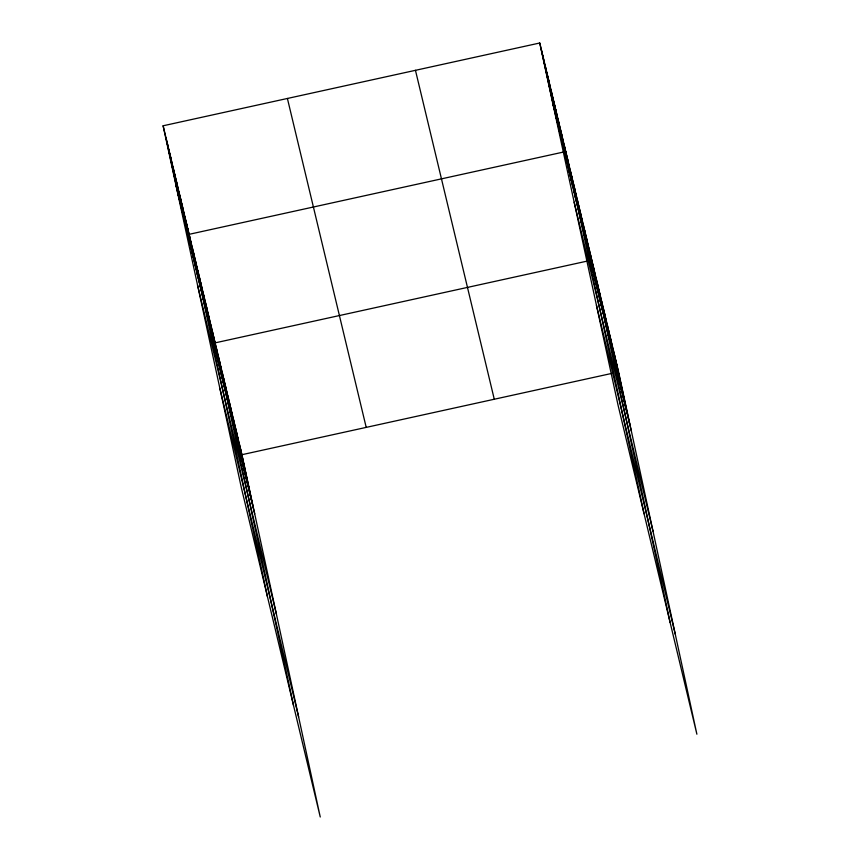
<?xml version="1.0" encoding="UTF-8"?>
<svg xmlns="http://www.w3.org/2000/svg" width="860" height="860" viewBox="0 0 860 860"><rect width="100%" height="100%" fill="white"/><g stroke="black" fill="none" stroke-linecap="round" stroke-linejoin="round"><path stroke-width="1.29" d="M163.11 125.786L241.918 454.704L320.253 817L241.434 488.082L163.11 125.786L539.747 43L618.566 371.918L696.89 734.214L618.082 405.296L539.747 43M215.118 342.871L587.885 260.945M241.918 454.704L612.083 373.348M552.539 102.146L631.347 431.064M574.168 202.186L652.976 531.104M596.453 305.257L675.261 634.175M415.455 70.316L494.274 399.244M287.401 98.47L366.209 427.388M175.892 184.932L254.71 513.85M197.52 284.972L276.339 613.889M219.805 388.043L298.624 716.961M615.738 360.146L629.939 425.184M614.33 354.266L627.123 413.413M612.922 348.375L625.704 407.522M610.095 336.604L624.295 401.642M608.687 330.724L621.479 389.87M607.278 324.833L620.071 383.979M604.462 313.062L618.652 378.099M603.043 307.181L615.835 366.328M601.634 301.29L614.427 360.437M598.818 289.519L613.019 354.546M597.41 283.628L610.192 342.774M596.001 277.748L608.783 336.894M593.174 265.976L607.375 331.003M591.766 260.085L670.101 622.382M590.325 254.055L603.107 313.201M588.874 248.024L601.667 307.171M585.982 235.962L600.216 301.14M584.542 229.942L597.334 289.078M583.101 223.912L595.883 283.058M580.21 211.85L594.443 277.027M578.759 205.82L591.551 264.966M577.318 199.789L590.1 258.935M574.426 187.727L588.659 252.904M572.986 181.697L585.767 240.843M571.534 175.666L584.327 234.812M570.094 169.635L582.876 228.781M567.202 157.573L581.435 222.751M644.086 513.839L565.762 151.543L189.114 234.328L267.449 596.625M564.311 145.512L577.103 204.658M561.419 133.451L575.652 198.628M559.978 127.42L572.771 186.566M558.538 121.389L571.32 180.535M555.646 109.328L569.879 174.505M554.195 103.307L566.987 162.443M552.754 97.277L565.547 156.423M551.314 91.246L564.096 150.393M548.422 79.184L562.655 144.362M546.971 73.154L559.763 132.3M545.53 67.123L558.323 126.269M542.638 55.061L556.871 120.239M541.198 49.031L553.98 108.177M240.51 448.823L253.291 507.97M239.101 442.932L251.883 502.079M236.274 431.161L250.475 496.198M234.866 425.281L247.658 484.427M233.458 419.39L246.239 478.536M230.641 407.618L244.831 472.645M229.222 401.727L242.015 460.874M227.814 395.847L240.606 454.994M224.998 384.076L239.198 449.103M223.589 378.185L236.371 437.331M222.17 372.305L234.963 431.451M219.354 360.534L233.554 425.56M217.946 354.642L230.727 413.789M216.537 348.762L229.319 407.909M213.678 336.84L293.454 705.168M212.237 330.81L225.019 389.956M210.786 324.779L223.578 383.925M207.894 312.717L222.127 377.895M206.454 306.687L219.246 365.833M205.013 300.656L217.795 359.802M203.562 294.625L216.354 353.772M200.67 282.575L214.903 347.752M199.23 276.544L212.022 335.69M197.789 270.513L210.571 329.66M194.898 258.451L209.13 323.629M193.446 252.421L206.239 311.567M192.006 246.39L204.798 305.536M187.674 228.298L200.455 287.444M186.222 222.267L199.015 281.413M184.782 216.236L197.564 275.383M181.89 204.175L196.123 269.352M180.45 198.144L193.231 257.291M178.998 192.113L191.791 251.26M176.106 180.052L190.339 245.229M174.666 174.021L187.458 233.167M173.225 167.99L186.007 227.137M170.334 155.94L184.567 221.117M168.882 149.909L181.675 209.055M167.442 143.878L180.234 203.025M166.001 137.847L178.783 196.994"/></g></svg>
